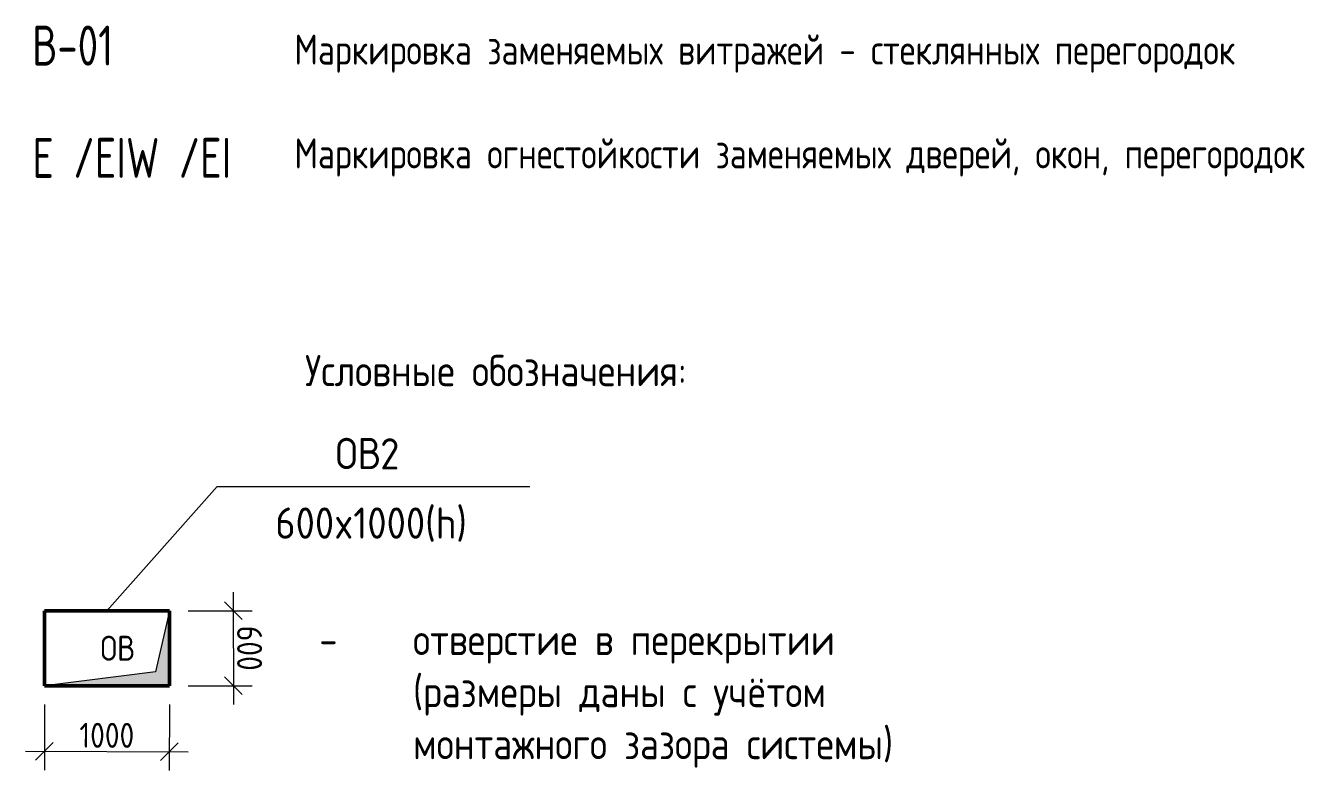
# Model space of a CAD drawing. Header units: millimetres. Extents: x -269164 to 430575, y -569542 to 36130.
# Drawn here: x 235522 to 245753, y -434291 to -428330 of the extents above; entities that cross this region are included whole.
import ezdxf

# ---------------------------------------------------------------- set-up
doc = ezdxf.new("R2010")
doc.units = ezdxf.units.MM
for name, color, linetype, lineweight in [('Аннотация', 7, 'Continuous', 9), ('Марки', 7, 'Continuous', 20), ('Марки помещений', 7, 'Continuous', 20), ('Обобщенные модели', 7, 'Continuous', 18), ('Размеры', 7, 'Continuous', 9), ('Текстовые примечания', 7, 'Continuous', 9), ('Узлы', 7, 'Continuous', 18)]:
    doc.layers.add(name, color=color, linetype=linetype, lineweight=lineweight)
doc.styles.add('GOST Common', font='GOST_Common.ttf', dxfattribs={"width": 0.9, "height": 200})
doc.styles.add('GOST Common_2', font='GOST_Common.ttf', dxfattribs={"width": 0.9, "height": 250})
doc.styles.add('ISOCPEUR_1', font='isocpeur.ttf', dxfattribs={"width": 0.9, "height": 250})
doc.styles.add('ISOCPEUR_13', font='isocpeur.ttf', dxfattribs={"width": 0.8, "height": 60})
doc.styles.add('ISOCPEUR_B', font='', dxfattribs={"width": 0.75, "height": 80})
doc.styles.get('ISOCPEUR_B').set_extended_font_data('ISOCPEUR', bold=True)
doc.dimstyles.new('ADSK_Основной_2_мм_Округление_до_1_мм', dxfattribs={"dimscale": 304.8, "dimtxt": 201.142999, "dimasz": 0.463911, "dimexe": 0.492126, "dimexo": 0.492126, "dimgap": 0.098425, "dimtad": 1, "dimdec": 0, "dimdsep": 46, "dimtxsty": 'GOST Common', "dimblk1": 'OBLIQUE', "dimblk2": 'OBLIQUE', "dimsah": 1, "dimcen": 0.09, "dimdle": 0.492126, "dimazin": 2, "dimtfac": 1, "dimtdec": 4, "dimtix": 1, "dimtmove": 0, "dimatfit": 3, "dimfxl": 1, "dimtvp": 1, "dimtolj": 1, "dimtzin": 0, "dimlwd": 20, "dimlwe": 20, "dimarcsym": 2})

# ---------------------------------------------------------------- blocks, each defined once
blk = doc.blocks.new('_Oblique')
at = {"color": 0, "linetype": 'ByBlock', "lineweight": -2}
blk.add_line((-0.5, -0.5), (0.5, 0.5), dxfattribs=at)
blk = doc.blocks.new('*D11760')
at = {"layer": 'Defpoints', "color": 0, "transparency": 16777216}
for p in [(235673, -433614), (236673, -433614), (236672, -434141)]:
    blk.add_point(p, dxfattribs=at)
at = {"layer": 'Размеры', "color": 0, "lineweight": 20, "transparency": 16777216}
for p, q in [((235673, -433764), (235672, -434288)), ((236673, -433764), (236671, -434291)), ((235522, -434138), (236822, -434141))]:
    blk.add_line(p, q, dxfattribs=at)
at = {"layer": 'Размеры', "color": 0, "lineweight": 20, "transparency": 16777216, "xscale": 141.4, "yscale": 141.4, "zscale": 141.4}
for p, rotation in [((235672, -434138), 179.8485505273595), ((236672, -434141), 359.8485505273595)]:
    blk.add_blockref('_Oblique', p, dxfattribs=dict(at, rotation=rotation))
at = {"layer": 'Размеры', "color": 0, "lineweight": 20, "transparency": 16777216, "insert": (236172, -434010), "char_height": 200, "width": 560.47, "attachment_point": 5, "rotation": 359.8486, "style": 'GOST Common'}
blk.add_mtext('\\A1;1000', dxfattribs=at)
blk = doc.blocks.new('*D11761')
at = {"layer": 'Defpoints', "color": 0, "transparency": 16777216}
for p in [(236673, -433014), (236673, -433614), (237185, -433613)]:
    blk.add_point(p, dxfattribs=at)
at = {"layer": 'Размеры', "color": 0, "lineweight": 20, "transparency": 16777216}
for p, q in [((237183, -432863), (237185, -433763)), ((236823, -433013), (237334, -433013)), ((236823, -433613), (237335, -433613))]:
    blk.add_line(p, q, dxfattribs=at)
at = {"layer": 'Размеры', "color": 0, "lineweight": 20, "transparency": 16777216, "xscale": 141.4, "yscale": 141.4, "zscale": 141.4}
for p, rotation in [((237184, -433013), 90.08814176504477), ((237185, -433613), 270.0881417650448)]:
    blk.add_blockref('_Oblique', p, dxfattribs=dict(at, rotation=rotation))
at = {"layer": 'Размеры', "color": 0, "lineweight": 20, "transparency": 16777216, "insert": (237314, -433313), "char_height": 200, "width": 560.47, "attachment_point": 5, "rotation": 270.0881, "style": 'GOST Common'}
blk.add_mtext('\\A1;600', dxfattribs=at)

msp = doc.modelspace()

# ---------------------------------------------------------------- hatches: boundary and pattern name
at = {"layer": 'Узлы', "lineweight": 50, "true_color": 0xf26722}
msp.add_hatch(color=30, dxfattribs=at).paths.add_polyline_path([(236673.28, -433613.55), (236673.28, -433013.55), (236560.78, -433501.05), (235673.28, -433613.55), (236191.18, -433613.55)])

# ---------------------------------------------------------------- linework, layer by layer
at = {"color": 18, "lineweight": 40, "true_color": 0x000000}
msp.add_line((236673.28, -433613.55), (236673.28, -433013.55), dxfattribs=at)
at = {"layer": 'Марки', "color": 30, "true_color": 0xf26722}
for p, q in [((236173.28, -433013.55), (237055.61, -432018.51)), ((237055.61, -432018.51), (239555.61, -432018.51))]:
    msp.add_line(p, q, dxfattribs=at)
at = {"layer": 'Обобщенные модели', "color": 30, "true_color": 0xf26722}
for p, q in [((236673.28, -433013.55), (235673.28, -433013.55)), ((235673.28, -433013.55), (235673.28, -433613.55))]:
    msp.add_line(p, q, dxfattribs=at)
at = {"layer": 'Узлы', "color": 30, "lineweight": 50, "true_color": 0xf26722}
for p, q in [((235673.28, -433613.55), (235673.28, -433013.55)), ((235673.28, -433013.55), (236673.28, -433013.55)), ((236673.28, -433013.55), (236673.28, -433613.55)), ((236673.28, -433613.55), (235673.28, -433613.55))]:
    msp.add_line(p, q, dxfattribs=at)
at = {"layer": 'Узлы', "color": 30, "true_color": 0xf26722}
for p, q in [((236673.28, -433013.55), (236560.78, -433501.05)), ((236673.28, -433613.55), (236673.28, -433013.55)), ((236560.78, -433501.05), (235673.28, -433613.55)), ((235673.28, -433613.55), (236673.28, -433613.55))]:
    msp.add_line(p, q, dxfattribs=at)

# ---------------------------------------------------------------- texts
at = {"layer": 'Аннотация', "char_height": 250, "width": 5481.385, "attachment_point": 1, "style": 'GOST Common_2'}
for s, insert in [('\\pxi-3,l4,t4;Условные обозначения:', (237507.14, -430966)), ('\\pxi-3,l4,t4;-^Iотверстие в перекрытии (размеры даны с учётом монтажного зазора системы)', (237621.55, -433117.96))]:
    msp.add_mtext(s, dxfattribs=dict(at, insert=insert))
at = {"layer": 'Марки', "color": 30, "lineweight": 40, "true_color": 0xf26722, "style": 'ISOCPEUR_1', "width": 0.9}
for s, p in [('ОВ', (238001.7, -431879.49)), ('2', (238358.88, -431882.46)), ('600x1000(h)', (237519.3, -432436.34))]:
    msp.add_text(s, height=250, dxfattribs=at).set_placement(p)
at = {"layer": 'Марки помещений', "lineweight": 9, "insert": (236120.23, -433212.94), "char_height": 200, "width": 468.9872, "attachment_point": 1, "style": 'GOST Common_2'}
msp.add_mtext('ОВ', dxfattribs=at)
at = {"layer": 'Текстовые примечания', "transparency": 33554687, "attachment_point": 1, "line_spacing_factor": 1.139951}
for s, insert, char_height, width, style in [('\\pxt1.6875,3.375,5.0625,6.75,8.4375,10.125,11.8125,13.5,15.1875,16.875,18.5625,20.25,21.9375,23.625,25.3125,27,28.6875,30.375,32.0625,33.75,35.4375,37.125,38.8125,40.5,42.1875,43.875,45.5625,47.25,48.9375,50.625,52.3125,54;{В-01}', (235574.32, -428330.01), 320, 669.63, 'ISOCPEUR_B'), ('\\pxt3.38667,6.77333,10.16,13.54667,16.93333,20.32,23.70667,27.09333,30.48,33.86667,37.25333,40.64,44.02667,47.41333,50.8,54.18667,57.57333,60.96,64.34667,67.73333,71.12,74.50667,77.89333,81.28,84.66667,88.05333,91.44,94.82667,98.21333,101.6,104.98667,108.37333;{Маркировка заменяемых витражей - стеклянных перегородок }', (237672.45, -428401.84), 240, 9884.8, 'ISOCPEUR_13'), ('\\pxt1.6875,3.375,5.0625,6.75,8.4375,10.125,11.8125,13.5,15.1875,16.875,18.5625,20.25,21.9375,23.625,25.3125,27,28.6875,30.375,32.0625,33.75,35.4375,37.125,38.8125,40.5,42.1875,43.875,45.5625,47.25,48.9375,50.625,52.3125,54;Е /EIW /EI', (235574.32, -429228.83), 320, 1506.3629, 'ISOCPEUR_B'), ('\\pxt3.38667,6.77333,10.16,13.54667,16.93333,20.32,23.70667,27.09333,30.48,33.86667,37.25333,40.64,44.02667,47.41333,50.8,54.18667,57.57333,60.96,64.34667,67.73333,71.12,74.50667,77.89333,81.28,84.66667,88.05333,91.44,94.82667,98.21333,101.6,104.98667,108.37333;{Маркировка огнестойкости заменяемых дверей, окон, перегородок }', (237672.45, -429233.17), 240, 9884.8, 'ISOCPEUR_13')]:
    msp.add_mtext(s, dxfattribs=dict(at, insert=insert, char_height=char_height, width=width, style=style))

# ---------------------------------------------------------------- dimensions: what is measured, and where the dimension line sits
at = {"layer": 'Размеры', "lineweight": 20}
for base, p1, angle, picture, middle in [((237184.55, -433612.76), (236673.28, -433013.55), 270.088142, '*D11761', (237314.08, -433312.56)), ((236671.89, -434140.94), (235673.28, -433613.55), 359.848551, '*D11760', (236172.24, -434009.61))]:
    dim = msp.add_linear_dim(base=base, p1=p1, p2=(236673.28, -433613.55), angle=angle, dimstyle='ADSK_Основной_2_мм_Округление_до_1_мм', override={"dimpost": '<>', "dimfxl": 1500}, dxfattribs=at)
    dim.commit()
    dim.dimension.update_dxf_attribs({"geometry": picture, "text_midpoint": middle})

doc.saveas('drawing.dxf')
